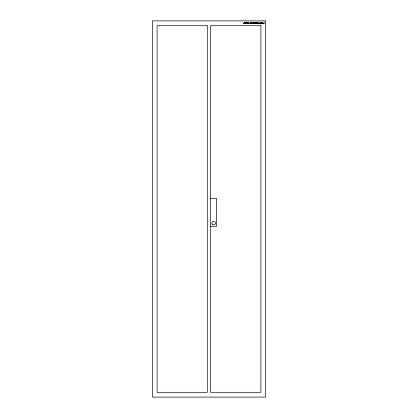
<?xml version="1.0" encoding="UTF-8"?>
<svg xmlns="http://www.w3.org/2000/svg" width="418" height="418" viewBox="0 0 418 418"><rect width="100%" height="100%" fill="white"/><g stroke="black" fill="none" stroke-linecap="round" stroke-linejoin="round"><path stroke-width="0.63" d="M210.573 198.435L216.571 198.435L216.571 226.331L210.573 226.331M252.927 22.828L252.576 23.22L252.937 23.742L252.32 23.236L251.646 23.236L251.422 23.742L251.422 22.41L252.66 22.436L252.927 22.828M246.944 22.823L246.667 23.204L245.664 23.236L245.444 23.742L245.444 22.41L246.683 22.436L246.944 22.823M255.738 22.974C256.417 24.808 257.096 21.579 255.738 22.974M257.457 22.974C258.136 24.808 258.815 21.579 257.457 22.974M256.908 23.074C255.393 25.399 255.382 20.759 256.908 23.074M258.622 23.074C257.107 25.399 257.101 20.759 258.622 23.074M247.372 22.964L247.738 23.539L248.747 23.46C246.798 24.97 246.86 21.14 248.757 22.713L247.858 22.577L247.372 22.964M260.9 23.622C263.549 23.674 260.085 23.836 262.196 22.729C262.081 22.039 260.534 22.635 261.208 22.697A0.81 0.81 0 0 1 261.757 22.603L261.945 22.88L261.114 23.251A0.617 0.617 0 0 0 260.931 23.512L260.9 23.622M263.878 23.256L262.943 23.497L262.588 22.41C261.684 24.202 264.996 24.202 264.098 22.41L263.878 23.256M254.478 23.366L254.071 23.737L253.23 23.617L254.243 23.34L253.606 23.142L254.092 22.635L253.183 22.603L254.254 22.488L254.478 23.366M246.719 22.828L245.664 23.032L245.664 22.609L246.719 22.828M252.697 22.828L251.646 23.032L251.646 22.609L252.697 22.828M243.903 23.445L243.506 23.742L244.488 22.41L245.194 23.742L243.903 23.445M249.88 23.445L249.483 23.742L250.466 22.41L251.171 23.742L249.88 23.445M244.352 22.598L244.007 23.241L244.687 23.241L244.352 22.598M250.33 22.598L249.99 23.241L250.669 23.241L250.33 22.598M260.257 22.64L259.615 23.277L260.257 23.277L260.257 22.64M260.262 22.41L259.379 23.481L260.257 23.742L260.785 23.481L260.262 22.41M254.912 22.41L254.693 22.724L255.132 23.742L254.912 22.41M265.686 20.9L152.314 20.9L152.314 397.1L265.686 397.1L265.686 20.9M207.291 25.702L157.116 25.702L157.116 392.298L207.291 392.298L207.291 25.702M260.884 25.702L210.573 25.702L210.573 392.298L260.884 392.298L260.884 25.702M212.772 224.685A1.797 1.797 0 0 0 215.469 223.128A1.797 1.797 0 0 0 212.772 221.566A1.797 1.797 0 0 0 212.772 224.685"/></g></svg>
